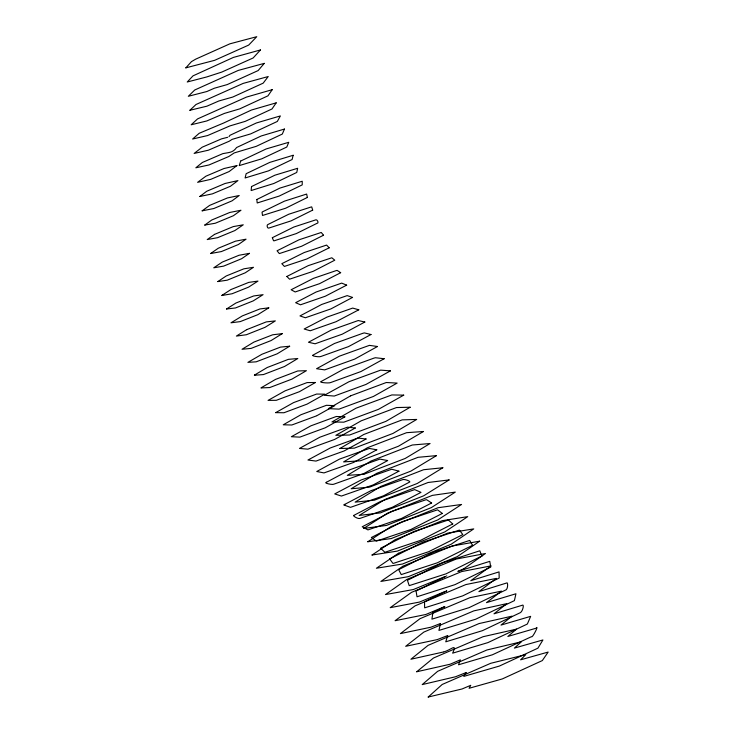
<?xml version="1.0" encoding="UTF-8"?>
<svg xmlns="http://www.w3.org/2000/svg" width="734" height="734" viewBox="0 0 734 734"><rect width="100%" height="100%" fill="white"/><g stroke="black" fill="none" stroke-linecap="round" stroke-linejoin="round"><path stroke-width="1.1" d="M228.99 136.643L230.036 135.267L256.359 122.982L280.37 115.926L277.314 121.449L250.707 133.882L232.1 139.377L229.283 141.203L208.364 150.204L194.143 153.434L202.199 147.185L221.558 138.854L227.65 137.304M464.081 568.639L485.44 553.509L456.254 559.033L406.847 579.438L385.488 594.568L413.334 589.54L445.455 576.429M445.63 576.474L416.059 591.026L417.022 596.77L454.97 584.649L490.734 567.061L489.771 561.354L457.86 571.41L464.081 568.639M446.804 575.896L446.501 575.97M445.712 591.393L424.509 601.816L424.637 607.844L462.714 595.87L499.184 578.053L499.047 571.896L470.797 580.695L491.083 565.877L461.723 571.547L411.535 592.347L390.213 607.669L419.472 602.073L444.96 591.531M443.859 607.119L444.859 606.633L443.18 607.22M443.446 607.33L432.922 612.413L431.922 619.157L469.09 607.642L506.258 589.732C507.689 588.475 508.066 583.741 507.121 582.851L478.898 591.622L496.349 578.383L465.861 584.576L415.077 605.853L395.085 620.716L425.729 614.514L442.877 607.348M316.675 415.802L334.741 405.663L326.428 405.306L300.876 414.765L283.251 424.793L291.838 424.995L316.134 416.004M443.666 651.939C451.502 649.728 457.365 642.718 452.639 653.168L487.945 642.599L526.14 624.606L527.379 623.973L530.664 616.349L501.001 625.084L511.937 616.175L478.99 623.588L428.06 645.37L410.921 659.233L443.29 652.021M363.881 474.292L405.186 458.466L430.069 443.529L412.297 445.006L371.009 461.035L347.32 475.357L363.761 474.302M256.817 199.51L257.212 202.979L279.195 196.07L302.224 184.876L302.234 181.243L279.847 188.115L256.817 199.51M431.629 502.992L401.553 518.424L367.945 529.902L362.201 526.773L392.084 511.314L425.702 499.845L426.592 499.689L431.629 502.992M284.453 129.056L282.315 134.056L256.221 146.35L234.192 152.938L228.788 156.525L208.979 164.966L195.84 167.792L202.382 162.471L222.852 153.626C230.228 152.241 232.862 152.599 236.605 147.525L261.249 135.964L284.453 129.056M377.487 346.512L354.733 359.073L324.731 369.881L316.574 368.716L339.411 356.164L369.413 345.365L377.487 346.512M372.037 555.014L397.342 551.106L444.813 531.921L467.723 516.653L442.29 520.654L395.011 539.729L372.037 555.014M251.514 186.574L251.147 190.546L273.81 183.5L296.756 172.444L297.637 168.288L274.855 175.215L251.514 186.574M364.835 322.033L342.237 334.181L315.106 343.787L308.454 342.255L331.117 330.135L358.238 320.529L364.835 322.033M202.153 210.832L213.814 208.529L232.072 200.832L239.22 195.51L227.485 197.932L209.64 205.392L202.153 210.832M293.15 155.278L292.114 159.517L268.488 170.866L245.101 177.977L246.156 173.692L269.763 162.398L293.15 155.278M276.204 102.843L272.002 108.962L245.257 121.358L229.889 125.918L207.621 135.542L192.629 139.01L199.198 133.285L223.65 123.018L251.432 110.036L276.204 102.843M440.492 623.505L438.932 630.414L475.705 619.221L514.406 600.623L515.938 593.769L486.477 602.642L501.524 591.127L469.879 597.696L420.004 618.679L400.406 633.607L430.996 627.185L440.492 623.505M376.781 449.804L353.614 462.429L324.006 472.916L316.749 471.503L339.512 459.099L369.321 448.446L376.781 449.804M260.469 49.949L253.138 57.968L221.714 72.106L206.694 76.96L187.243 81.997L193.024 75.85L233.403 57.417L260.469 49.949M210.603 253.542L221.384 251.569L238.412 244.505L246.055 239.183L235.522 241.156L218.246 248.248L210.603 253.542M416.719 671.757L450.089 664.242L460.356 659.848L458.521 664.775L492.422 654.783L531.407 636.708C532.444 638.479 539.38 624.074 536.123 628.203L507.855 636.461L516.534 629.121L483.082 636.708L433.436 658.04L416.719 671.757M447.703 635.543L445.749 641.819L482.495 630.644L520.158 612.752C522.379 612.138 524.168 605.128 522.874 605.073L494 613.817L506.799 603.632L473.852 610.862L423.812 632.102L405.673 646.315L437.299 639.589L447.703 635.543M199.877 196.483L212.383 193.868L230.421 186.262L237.935 180.601L225.09 183.472L206.713 191.262L199.877 196.483M240.66 161.058L239.247 165.6L261.744 158.828L286.783 147.039L288.746 142.304L266.121 148.965L240.66 161.058M185.84 67.858L214.667 60.316L248.698 45.077L256.753 36.7L229.843 43.838L195.629 59.188L191.436 61.656L185.84 67.858M275.7 412.636L283.957 412.747L307.087 404.122L324.85 394.158L316.629 394.048L293.554 402.617L275.7 412.636M339.915 448.492L354.302 448.153L392.993 433.427L416.692 419.444L402.186 419.876L363.807 434.464L339.915 448.492M189.904 110.274L206.878 106.201L218.851 100.98L232.751 97.053L263.176 83.153L268.213 76.538L243.165 83.401L195.996 104.503L189.904 110.274M236.898 165.609L229.155 171.545L210.759 179.353L197.611 182.326L205.896 176.197L224.035 168.508L236.898 165.609M217.824 281.581L227.219 280.186L245.257 272.8L253.478 267.304L243.927 268.809L226.219 275.975L217.824 281.581M481.825 556.023L446.024 573.841L409.214 585.64L407.434 580.291L442.749 562.813L479.816 550.794L481.825 556.014M428.197 697.043L462.062 688.978L470.742 685.317L469.054 688.299L502.331 678.922L542.307 660.582L548.17 652.058L520.608 659.82L525.764 654.636L490.688 663.307L442.189 684.473L428.197 697.043M272.342 237.688L273.553 240.77L274.222 240.789L296.343 233.568L316.804 223.43C319.299 223.393 317.382 219.567 315.996 219.787L293.875 227.017L272.342 237.688M449.107 479.917L423.601 495.845L380.405 512.864L359.174 515.461L384.855 499.515L428.05 482.504L449.107 479.917M466.081 672.564L463.769 676.409L499.395 666.059L537.912 648.177L542.931 639.947L514.378 648.104L521.406 641.764L486.926 649.975L437.647 671.316L422.215 684.593L455.557 676.748L466.081 672.564M272.186 89.695L267.974 95.824L239.789 108.852L224.43 113.403L206.795 120.954L191.179 124.78L197.538 118.917L246.505 97.081L272.186 89.695M268.782 307.83L257.817 314.684L240.247 321.611L230.981 322.804L242.367 315.886L259.937 308.95L268.782 307.83M410.159 407.232L385.873 421.371L349.613 435.014L335.842 435.326L361.183 420.83L396.488 407.553L410.159 407.232M367.807 541.747L391.213 538.563L437.803 519.911L461.567 504.46L438.033 507.726L390.938 526.608L367.807 541.747M390.451 370.872L365.917 384.46L334.254 396.048L324.373 395.287L349.008 381.708L380.643 370.138L390.451 370.872M352.54 297.426L330.933 308.895L305.39 317.767L299.977 315.923L321.639 304.482L347.182 295.609L352.54 297.426M307.372 197.446L285.627 208.236L262.506 215.475L262.029 212.19L262.515 211.823L284.526 201.125L306.647 194.051L307.372 197.446M264.268 63.372L258.166 70.556L227.228 84.584L214.401 88.208L206.841 91.53L188.335 96.282L194.73 89.998L238.284 70.409L264.268 63.372M355.293 427.995L334.576 439.464L307.867 449.162L299.49 448.428L319.859 437.207L347.503 427.179L355.293 427.995M226.549 308.996L235.486 307.959L253.193 300.912L263.075 294.664L253.652 295.967L235.917 303.032L226.549 308.996M286.856 276.461L289.554 279.195L313.17 271.323L334.777 260.194L331.823 257.772L308.225 265.653L286.856 276.461M363.679 528.443L386.479 525.443L431.399 507.589L455.3 492.101L432.363 495.377L387.479 513.204L363.679 528.443M204.786 225.072L215.282 223.237L233.421 215.713L240.972 210.245L229.77 212.465L211.731 220.017L204.786 225.072M289.655 346.219L277.131 353.834L256.175 361.825L247.899 362.367L261.946 354.247L280.48 347.109L289.655 346.219M442.822 467.76L417.251 483.477L374.459 500.175L355.128 502.129L380.808 486.413L423.601 469.723L442.822 467.76M344.87 416.884L325.272 427.794L299.876 437.125L291.361 436.721L310.913 425.821L336.31 416.49L344.87 416.884M398.947 471.173L373.285 484.88L341.429 496.056L334.713 493.927L361.082 479.999L391.736 469.228L398.947 471.173M254.762 374.927L254.386 375.257L263.451 374.569L284.535 366.486L297.802 358.531L288.37 359.348L267.185 367.523L254.762 374.927M323.529 235.229L301.591 246.257L279.342 253.588L277.057 250.789L299.013 239.798L321.263 232.467L323.529 235.229M390.121 558.657L389.726 558.996L392.91 563.354L393.58 563.317L428.812 551.665L462.824 534.572L459.401 530.095L423.004 542.132L390.121 558.657M452.75 523.938L420.38 540.426L384.9 552.289L380.616 548.234L413.802 531.526L448.346 520.002L452.75 523.938M282.232 333.649L271.075 340.567L251.129 348.393L242.037 349.256L253.909 342.09L272.663 334.796L282.232 333.649M340.649 272.69L319.519 283.691L295.178 291.958L291.123 289.756L313.473 278.351L336.255 270.58L337.154 270.415L340.649 272.69M436.473 455.63L410.939 471.09L369.67 487.11L351.164 488.761L376.735 473.338L418.004 457.319L436.473 455.63M214.484 234.412L207.227 239.568L217.585 237.688L234.889 230.549L243.257 224.806L233.256 226.604L214.484 234.412M249.459 253.349L241.614 258.717L223.65 266.121L213.759 267.8L222.292 262.084L239.045 255.258L249.459 253.349M315.418 382.497L299.454 391.672L276.314 400.305L268.066 400.388L285.113 390.827L307.078 382.588L315.418 382.497M479.641 541.187L457.346 556.592L408.315 576.667L380.882 581.429L403.021 566.134L452.098 546.023L479.641 541.187M398.415 553.289L376.404 568.244L402.471 564.033L451.098 544.279L473.742 528.893L447.905 533.049L398.415 553.289M366.082 438.987L344.017 451.006L315.987 461.08L307.968 460.016L330.227 447.997L357.779 438.051L366.082 438.987M222.356 295.105L221.723 295.527L232.082 293.756L248.569 287.141L257.973 281.094L248.798 282.379L230.907 289.572L222.356 295.105M403.728 395.14L378.349 409.398L343.842 422.178L331.952 421.94L356.073 408.177L391.873 394.929L403.728 395.14M442.327 513.433L410.893 529.489L376.349 541.151L371.358 537.517L402.278 521.681L437.547 509.827L442.327 513.433M370.991 334.521L348.485 346.622L321.153 356.394C319.785 357.495 309.61 355.807 313.363 354.889L334.447 343.503L362.596 333.383L364.321 332.897L370.991 334.521M312.684 210.117L291.095 220.87L269.094 227.999C267.369 229.201 266.185 224.531 268.176 224.393L288.728 214.245L310.73 207.116L311.711 206.887L312.684 210.117M246.652 329.667L236.385 336.08L246.358 334.741L265.066 327.309L275.342 320.896L266.268 321.905L246.652 329.667M261.726 387.451L260.937 387.928L269.736 387.552L291.948 379.111L306.408 370.688L297.701 370.982L275.516 379.405L261.726 387.451M358.779 309.803L335.988 321.74L310.262 330.768L304.142 329.016L326.979 317.106L352.696 308.078L358.779 309.803M384.157 358.724L360.954 371.532L330.722 382.533C329.098 383.543 317.565 382.423 321.382 381.386L343.576 369.174L373.808 358.174L375.377 357.733L384.157 358.724M423.445 431.491L398.369 446.263L360.302 460.805L343.604 461.906L367.349 447.768L406.59 432.693L423.435 431.491M326.41 482.284C323.015 483.027 332.575 485.046 333.731 484.229L363.954 473.476L387.726 460.539L379.854 459.108L350.21 469.622L326.41 482.284M472.549 545.316L437.363 562.794L401.25 574.594L398.645 569.621L433.455 552.28L469.705 540.435L472.549 545.316M329.171 247.808L306.812 258.974L284.397 266.433L281.819 263.671L304.197 252.542L326.612 245.073L329.171 247.808M350.613 395.837L328.382 408.636L339.044 409.122L373.404 396.461L397.131 383.093L386.277 382.515L350.613 395.837M346.659 285.141L325.327 296.206L300.481 304.803L295.637 302.692L316.106 292.022L341.705 283.113L346.659 285.141M353.595 515.507C353.127 516.14 357.853 519.002 359.724 518.488L392.378 507.24L421.004 492.376L414.664 489.596L380.671 501.386L353.595 515.507M344.824 504.35L343.723 504.928L350.485 507.35L383.442 495.845L408.939 482.431C412.655 481.724 403.911 478.614 402.526 479.678L370.863 490.707L344.824 504.35M446.676 590.852L446.153 591.127L446.676 590.852"/></g></svg>
